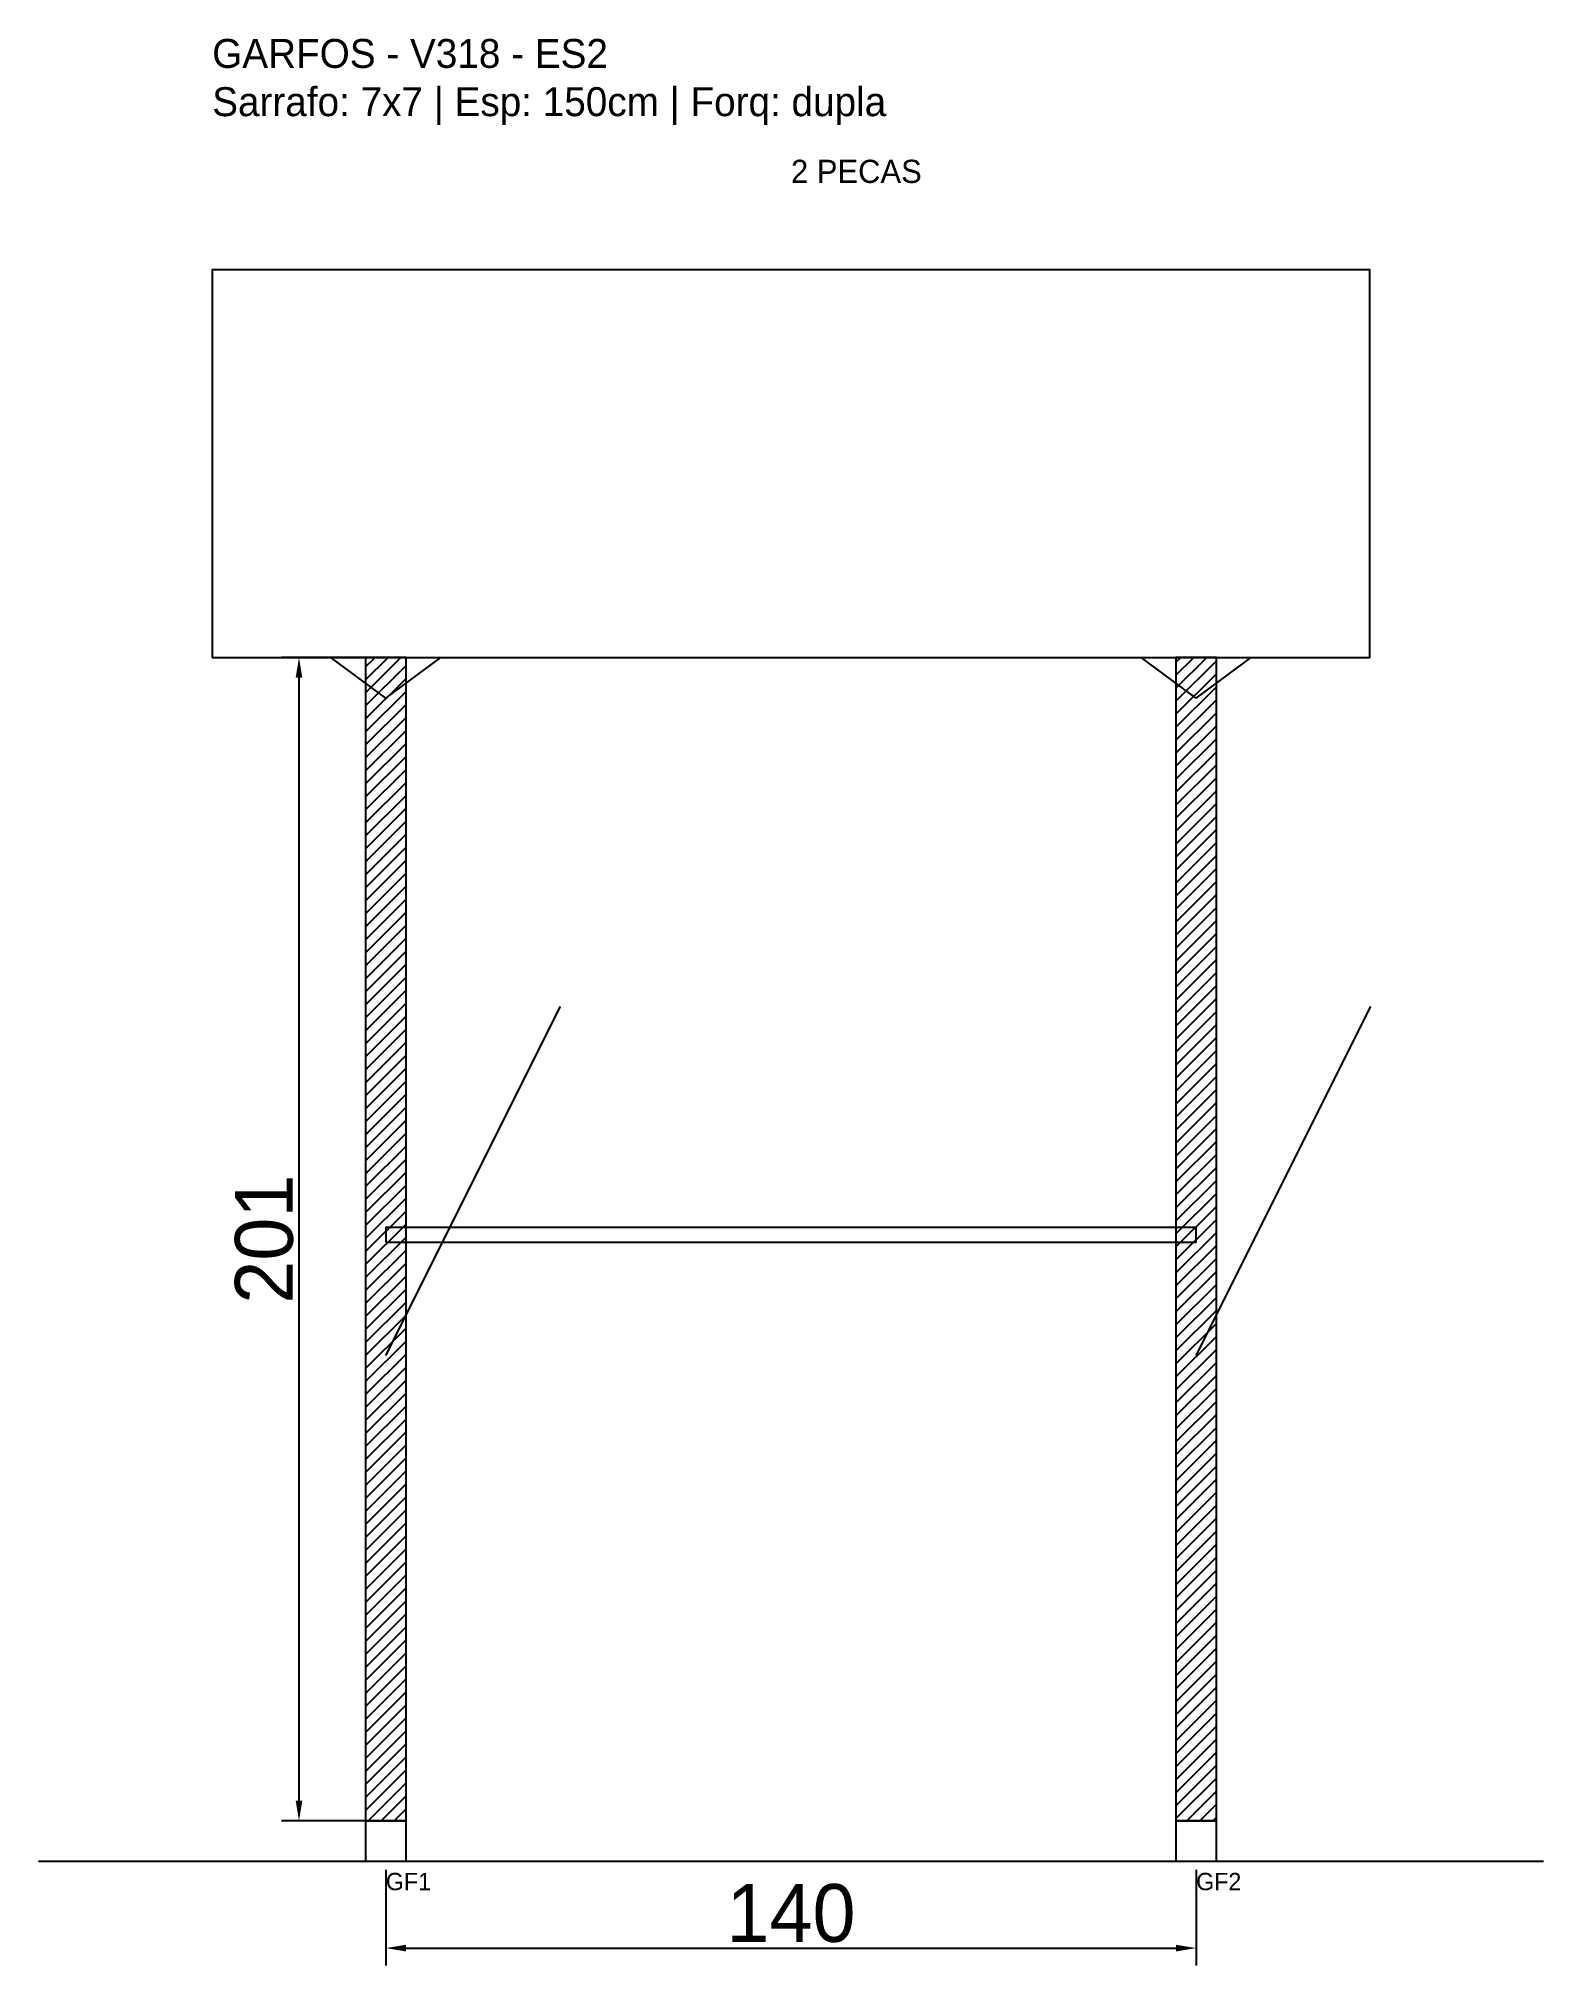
# Model space of a CAD drawing. Header units: metres. Extents: x -30 to 230, y -25 to 308.
import ezdxf

# ---------------------------------------------------------------- set-up
doc = ezdxf.new("R2010")
doc.units = ezdxf.units.M
for name, color, linetype in [('BARRA_ANCORAGEM', 1, 'Continuous'), ('COTA', 241, 'Continuous'), ('GARFOS OK', 3, 'Continuous'), ('NOME DA VIGA', 6, 'Continuous'), ('SARR_7x7', 40, 'Continuous'), ('TIRAS REESCORAMENTO', 252, 'Continuous'), ('VIGAS', 3, 'Continuous')]:
    doc.layers.add(name, color=color, linetype=linetype)
doc.dimstyles.new('EZ DXF', dxfattribs={"dimtxt": 10, "dimasz": 3.5, "dimexe": 3, "dimexo": 1.5, "dimgap": 1, "dimtad": 1, "dimdec": 1, "dimdsep": 46, "dimcen": 2.5, "dimazin": 3, "dimtfac": 1, "dimtmove": 0, "dimatfit": 3})

msp = doc.modelspace()

# ---------------------------------------------------------------- hatches: boundary and pattern name
at = {"layer": 'COTA'}
h = msp.add_hatch(dxfattribs=at)
h.set_pattern_fill('ANSI31', scale=0.5)
h.paths.add_polyline_path([(26.5, 0), (33.5, 0), (33.5, 201), (26.5, 201)])
h = msp.add_hatch(dxfattribs=at)
h.set_pattern_fill('ANSI31', scale=0.5)
h.paths.add_polyline_path([(166.5, 0), (173.5, 0), (173.5, 201), (166.5, 201)])

# ---------------------------------------------------------------- linework, layer by layer
at = {"layer": 'BARRA_ANCORAGEM'}
for p, q in [((30, 80.4), (60.15, 140.7)), ((170, 80.4), (200.15, 140.7))]:
    msp.add_line(p, q, dxfattribs=at)
at = {"layer": 'GARFOS OK'}
for p, q in [((30, 194), (20.5, 201)), ((20.5, 201), (39.5, 201)), ((30, 194), (39.5, 201)), ((170, 194), (160.5, 201)), ((160.5, 201), (179.5, 201)), ((170, 194), (179.5, 201))]:
    msp.add_line(p, q, dxfattribs=at)
at = {"layer": 'GARFOS OK', "linetype": 'CONTINUOUS'}
msp.add_line((-30, -7), (230, -7), dxfattribs=at)
at = {"layer": 'GARFOS OK'}
for points in [[(26.5, 0), (33.5, 0), (33.5, 201), (26.5, 201), (26.5, 0)], [(166.5, 0), (173.5, 0), (173.5, 201), (166.5, 201), (166.5, 0)]]:
    msp.add_lwpolyline(points, dxfattribs=at)
at = {"layer": 'SARR_7x7'}
for points in [[(26.5, -7), (33.5, -7), (33.5, 0), (26.5, 0), (26.5, -7)], [(166.5, -7), (173.5, -7), (173.5, 0), (166.5, 0), (166.5, -7)]]:
    msp.add_lwpolyline(points, dxfattribs=at)
at = {"layer": 'TIRAS REESCORAMENTO'}
msp.add_lwpolyline([(30, 100), (170, 100), (170, 102.5), (30, 102.5), (30, 100)], dxfattribs=at)
at = {"layer": 'VIGAS'}
msp.add_lwpolyline([(0, 201), (200, 201), (200, 268), (0, 268), (0, 201)], dxfattribs=at)

# ---------------------------------------------------------------- texts
at = {"layer": 'NOME DA VIGA'}
for s, height, p in [('2 PECAS', 4, (100, 283)), ('GF1', 3, (30, -12)), ('GF2', 3, (170, -12))]:
    msp.add_text(s, height=height, dxfattribs=at).set_placement(p)
at = {"layer": 'NOME DA VIGA', "insert": (0, 293), "char_height": 5, "attachment_point": 7}
msp.add_mtext('GARFOS - V318 - ES2\\PSarrafo: 7x7 | Esp: 150cm | Forq: dupla', dxfattribs=at)

# ---------------------------------------------------------------- dimensions: what is measured, and where the dimension line sits
at = {"layer": 'COTA'}
msp.add_linear_dim(base=(15, 0), p1=(30, 0), p2=(30, 201), angle=90, dimstyle='EZ DXF', dxfattribs=at).render()
msp.add_linear_dim(base=(30, -22), p1=(30, -7), p2=(170, -7), dimstyle='EZ DXF', dxfattribs=at).render()

doc.saveas('drawing.dxf')
